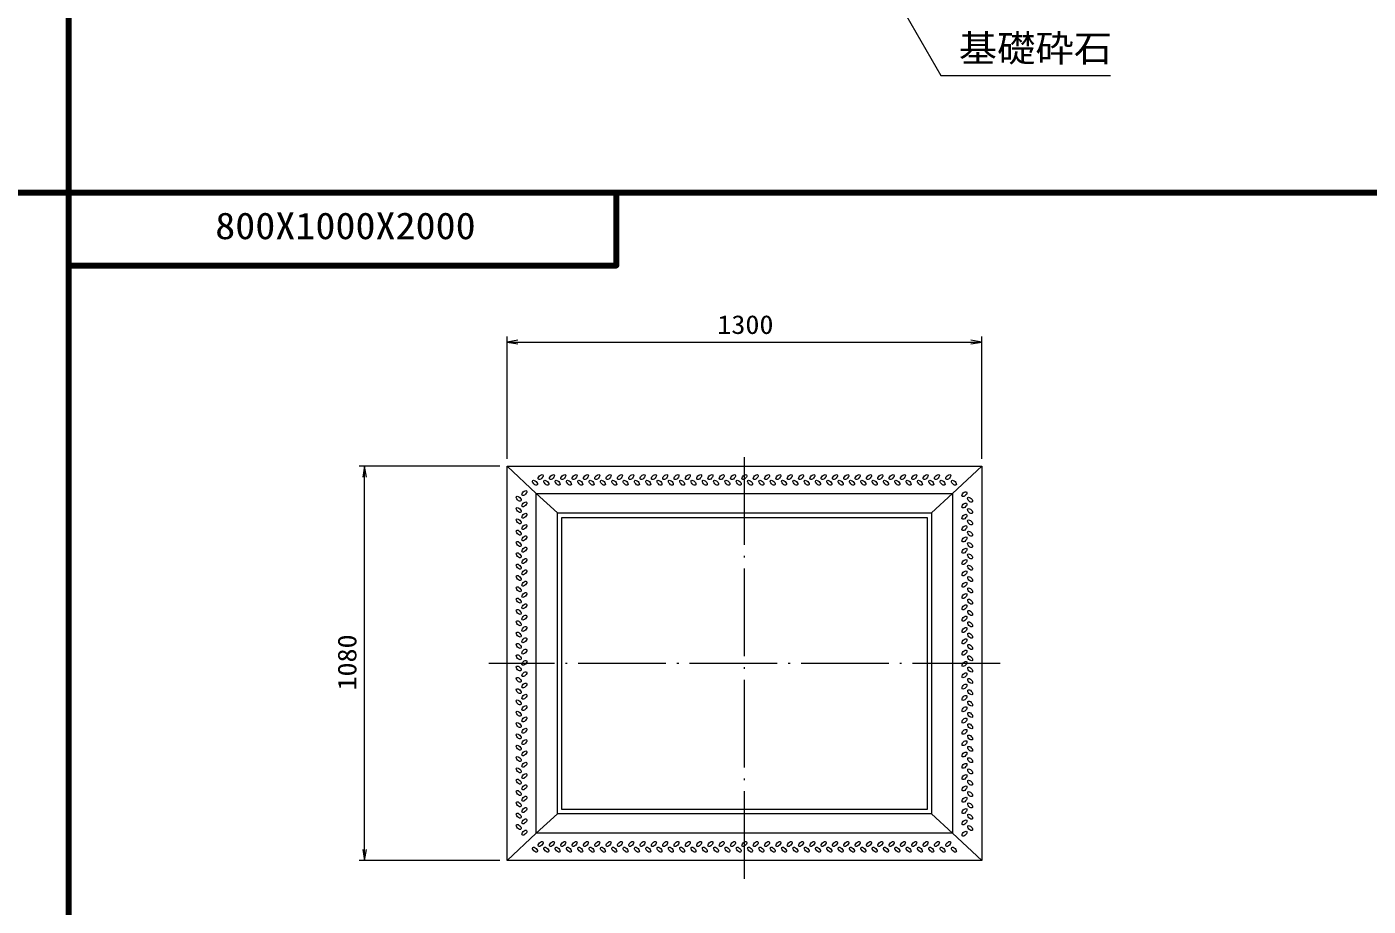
# Model space of a CAD drawing. Units: millimetres, scale not verified. Extents: x -8410 to 41710, y -74801 to 5940.
# Drawn here: x 23095 to 26768, y -65645 to -63236 of the extents above; entities that cross this region are included whole.
import ezdxf
from ezdxf.enums import TextEntityAlignment as Align

# ---------------------------------------------------------------- set-up
doc = ezdxf.new("R2010")
doc.units = ezdxf.units.MM
doc.header["$LTSCALE"] = 20
doc.linetypes.add('LONG_DASHED_DOTTED', pattern=[15.25, 12, -1.5, 0.25, -1.5])
for name, color, linetype, lineweight in [('0-0_グループ[0](0)-D-BMK(0)', 2, 'LONG_DASHED_DOTTED', 13), ('0-1_グループ[0](0)-D-STR(1)', 1, 'Continuous', 13), ('0-2_グループ[0](0)-D-STR-DIM(2)', 7, 'Continuous', 13), ('0-3_グループ[0](0)-D-STR-HTXT(3)', 7, 'Continuous', 13), ('0-5_グループ[0](0)-D-TTL(5)', 2, 'Continuous', 140)]:
    doc.layers.add(name, color=color, linetype=linetype, lineweight=lineweight)
doc.layers.add('0-4_グループ[0](0)-D-STR-TXT(4)', color=7, linetype='Continuous')
doc.layers.add('0-6_グループ[0](0)-D-TTL-TXT(6)', color=7, linetype='Continuous')
doc.styles.add('ＭＳ ゴシック', font='')
doc.styles.get('ＭＳ ゴシック').set_extended_font_data('MS Gothic')

msp = doc.modelspace()

# ---------------------------------------------------------------- linework, layer by layer
at = {"layer": '0-0_グループ[0](0)-D-BMK(0)'}
for p, q in [((25060, -65570), (25060, -64390)), ((25760, -64980), (24360, -64980))]:
    msp.add_line(p, q, dxfattribs=at)
at = {"layer": '0-1_グループ[0](0)-D-STR(1)'}
for p, q in [((24410, -64440), (25710, -64440)), ((24410, -65520), (24410, -64440)), ((25710, -64440), (25710, -65520)), ((24490, -64515), (25630, -64515)), ((24490, -65445), (24490, -64515)), ((25630, -64515), (25630, -65445)), ((24548, -64568), (25572, -64568)), ((24548, -65392), (24548, -64568)), ((24560, -64580), (25560, -64580)), ((24560, -65380), (24560, -64580)), ((25560, -64580), (25560, -65380)), ((25572, -64568), (25572, -65392)), ((25572, -65392), (24548, -65392)), ((25560, -65380), (24560, -65380)), ((25630, -65445), (24490, -65445)), ((25710, -65520), (24410, -65520))]:
    msp.add_line(p, q, dxfattribs=at)
for points in [[(24410, -64440), (24490, -64515), (24548, -64568)], [(25710, -64440), (25630, -64515), (25572, -64568)], [(24410, -65520), (24490, -65445), (24548, -65392)], [(25710, -65520), (25630, -65445), (25572, -65392)]]:
    msp.add_lwpolyline(points, dxfattribs=at)
for centre, major_axis in [((24486.5, -64485.25), (6.01, -6.01)), ((24502, -64469.75), (-6.01, -6.01)), ((24517.5, -64485.25), (6.01, -6.01)), ((24533, -64469.75), (-6.01, -6.01)), ((24548.5, -64485.25), (6.01, -6.01)), ((24564, -64469.75), (-6.01, -6.01)), ((24579.5, -64485.25), (6.01, -6.01)), ((24595, -64469.75), (-6.01, -6.01)), ((24610.5, -64485.25), (6.01, -6.01)), ((24626, -64469.75), (-6.01, -6.01)), ((24641.5, -64485.25), (6.01, -6.01)), ((24657, -64469.75), (-6.01, -6.01)), ((24672.5, -64485.25), (6.01, -6.01)), ((24688, -64469.75), (-6.01, -6.01)), ((24703.5, -64485.25), (6.01, -6.01)), ((24719, -64469.75), (-6.01, -6.01)), ((24734.5, -64485.25), (6.01, -6.01)), ((24750, -64469.75), (-6.01, -6.01)), ((24765.5, -64485.25), (6.01, -6.01)), ((24781, -64469.75), (-6.01, -6.01)), ((24796.5, -64485.25), (6.01, -6.01)), ((24812, -64469.75), (-6.01, -6.01)), ((24827.5, -64485.25), (6.01, -6.01)), ((24843, -64469.75), (-6.01, -6.01)), ((24858.5, -64485.25), (6.01, -6.01)), ((24874, -64469.75), (-6.01, -6.01)), ((24889.5, -64485.25), (6.01, -6.01)), ((24905, -64469.75), (-6.01, -6.01)), ((24920.5, -64485.25), (6.01, -6.01)), ((24936, -64469.75), (-6.01, -6.01)), ((24951.5, -64485.25), (6.01, -6.01)), ((24967, -64469.75), (-6.01, -6.01)), ((24982.5, -64485.25), (6.01, -6.01)), ((24998, -64469.75), (-6.01, -6.01)), ((25013.5, -64485.25), (6.01, -6.01)), ((25029, -64469.75), (-6.01, -6.01)), ((25044.5, -64485.25), (6.01, -6.01)), ((25060, -64469.75), (-6.01, -6.01)), ((25075.5, -64485.25), (6.01, -6.01)), ((25091, -64469.75), (-6.01, -6.01)), ((25106.5, -64485.25), (6.01, -6.01)), ((25122, -64469.75), (-6.01, -6.01)), ((25137.5, -64485.25), (6.01, -6.01)), ((25153, -64469.75), (-6.01, -6.01)), ((25168.5, -64485.25), (6.01, -6.01)), ((25184, -64469.75), (-6.01, -6.01)), ((25199.5, -64485.25), (6.01, -6.01)), ((25215, -64469.75), (-6.01, -6.01)), ((25230.5, -64485.25), (6.01, -6.01)), ((25246, -64469.75), (-6.01, -6.01)), ((25261.5, -64485.25), (6.01, -6.01)), ((25277, -64469.75), (-6.01, -6.01)), ((25292.5, -64485.25), (6.01, -6.01)), ((25308, -64469.75), (-6.01, -6.01)), ((25323.5, -64485.25), (6.01, -6.01)), ((25339, -64469.75), (-6.01, -6.01)), ((25354.5, -64485.25), (6.01, -6.01)), ((25370, -64469.75), (-6.01, -6.01)), ((25385.5, -64485.25), (6.01, -6.01)), ((25401, -64469.75), (-6.01, -6.01)), ((25416.5, -64485.25), (6.01, -6.01)), ((25432, -64469.75), (-6.01, -6.01)), ((25447.5, -64485.25), (6.01, -6.01)), ((25463, -64469.75), (-6.01, -6.01)), ((25478.5, -64485.25), (6.01, -6.01)), ((25494, -64469.75), (-6.01, -6.01)), ((25509.5, -64485.25), (6.01, -6.01)), ((25525, -64469.75), (-6.01, -6.01)), ((25540.5, -64485.25), (6.01, -6.01)), ((25556, -64469.75), (-6.01, -6.01)), ((25571.5, -64485.25), (6.01, -6.01)), ((25587, -64469.75), (-6.01, -6.01)), ((25602.5, -64485.25), (6.01, -6.01)), ((25618, -64469.75), (-6.01, -6.01)), ((25633.5, -64485.25), (6.01, -6.01)), ((24442.03, -64529), (6.01, -6.01)), ((24457.53, -64513.5), (6.01, 6.01)), ((25662.36, -64516.39), (-6.01, -6.01)), ((25677.86, -64531.89), (-6.01, 6.01)), ((24442.03, -64560), (6.01, -6.01)), ((24457.53, -64544.5), (6.01, 6.01)), ((25662.39, -64547.43), (-6.01, -6.01)), ((25677.89, -64562.93), (-6.01, 6.01)), ((24442.03, -64591), (6.01, -6.01)), ((24457.53, -64575.5), (6.01, 6.01)), ((24457.53, -64606.5), (6.01, 6.01)), ((25662.39, -64578.43), (-6.01, -6.01)), ((25677.89, -64593.93), (-6.01, 6.01)), ((24442.03, -64622), (6.01, -6.01)), ((24457.53, -64637.5), (6.01, 6.01)), ((25662.39, -64609.43), (-6.01, -6.01)), ((25662.43, -64640.46), (-6.01, -6.01)), ((25677.89, -64624.93), (-6.01, 6.01)), ((24442.03, -64653), (6.01, -6.01)), ((24457.53, -64668.5), (6.01, 6.01)), ((25662.43, -64671.46), (-6.01, -6.01)), ((25677.93, -64655.96), (-6.01, 6.01)), ((24442.03, -64684), (6.01, -6.01)), ((24442.03, -64715), (6.01, -6.01)), ((24457.53, -64699.5), (6.01, 6.01)), ((25662.43, -64702.46), (-6.01, -6.01)), ((25677.93, -64686.96), (-6.01, 6.01)), ((24442.03, -64746), (6.01, -6.01)), ((24457.53, -64730.5), (6.01, 6.01)), ((25662.47, -64733.5), (-6.01, -6.01)), ((25677.93, -64717.96), (-6.01, 6.01)), ((25677.97, -64749), (-6.01, 6.01)), ((24442.03, -64777), (6.01, -6.01)), ((24457.53, -64761.5), (6.01, 6.01)), ((25662.47, -64764.5), (-6.01, -6.01)), ((25677.97, -64780), (-6.01, 6.01)), ((24442.03, -64808), (6.01, -6.01)), ((24457.53, -64792.5), (6.01, 6.01)), ((24457.53, -64823.5), (6.01, 6.01)), ((25662.47, -64795.5), (-6.01, -6.01)), ((25662.47, -64826.5), (-6.01, -6.01)), ((25677.97, -64811), (-6.01, 6.01)), ((24442.03, -64839), (6.01, -6.01)), ((24457.53, -64854.5), (6.01, 6.01)), ((25662.47, -64857.5), (-6.01, -6.01)), ((25677.97, -64842), (-6.01, 6.01)), ((24442.03, -64870), (6.01, -6.01)), ((24457.53, -64885.5), (6.01, 6.01)), ((25662.47, -64888.5), (-6.01, -6.01)), ((25677.97, -64873), (-6.01, 6.01)), ((24442.03, -64901), (6.01, -6.01)), ((24442.03, -64932), (6.01, -6.01)), ((24457.53, -64916.5), (6.01, 6.01)), ((25662.47, -64919.5), (-6.01, -6.01)), ((25677.97, -64904), (-6.01, 6.01)), ((25677.97, -64935), (-6.01, 6.01)), ((24442.03, -64963), (6.01, -6.01)), ((24457.53, -64947.5), (6.01, 6.01)), ((25662.47, -64950.5), (-6.01, -6.01)), ((25677.97, -64966), (-6.01, 6.01)), ((24442.03, -64994), (6.01, -6.01)), ((24457.53, -64978.5), (6.01, 6.01)), ((24457.53, -65009.5), (6.01, 6.01)), ((25662.47, -64981.5), (-6.01, -6.01)), ((25677.97, -64997), (-6.01, 6.01)), ((24442.03, -65025), (6.01, -6.01)), ((24457.53, -65040.5), (6.01, 6.01)), ((25662.47, -65012.5), (-6.01, -6.01)), ((25662.47, -65043.5), (-6.01, -6.01)), ((25677.97, -65028), (-6.01, 6.01)), ((24442.03, -65056), (6.01, -6.01)), ((24457.53, -65071.5), (6.01, 6.01)), ((25662.47, -65074.5), (-6.01, -6.01)), ((25677.97, -65059), (-6.01, 6.01)), ((24442.03, -65087), (6.01, -6.01)), ((24442.03, -65118), (6.01, -6.01)), ((24457.53, -65102.5), (6.01, 6.01)), ((25662.47, -65105.5), (-6.01, -6.01)), ((25677.97, -65090), (-6.01, 6.01)), ((25677.97, -65121), (-6.01, 6.01)), ((24442.03, -65149), (6.01, -6.01)), ((24457.53, -65133.5), (6.01, 6.01)), ((25662.47, -65136.5), (-6.01, -6.01)), ((25677.97, -65152), (-6.01, 6.01)), ((24442.03, -65180), (6.01, -6.01)), ((24457.53, -65164.5), (6.01, 6.01)), ((25662.47, -65167.5), (-6.01, -6.01)), ((25677.97, -65183), (-6.01, 6.01)), ((24442.03, -65211), (6.01, -6.01)), ((24457.53, -65195.5), (6.01, 6.01)), ((24457.53, -65226.5), (6.01, 6.01)), ((25662.47, -65198.5), (-6.01, -6.01)), ((25662.47, -65229.5), (-6.01, -6.01)), ((25677.97, -65214), (-6.01, 6.01)), ((24442.07, -65242.04), (6.01, -6.01)), ((24457.57, -65257.54), (6.01, 6.01)), ((25662.47, -65260.5), (-6.01, -6.01)), ((25677.97, -65245), (-6.01, 6.01)), ((24442.07, -65273.04), (6.01, -6.01)), ((24442.07, -65304.04), (6.01, -6.01)), ((24457.57, -65288.54), (6.01, 6.01)), ((25662.47, -65291.5), (-6.01, -6.01)), ((25677.97, -65276), (-6.01, 6.01)), ((24442.11, -65335.07), (6.01, -6.01)), ((24457.57, -65319.54), (6.01, 6.01)), ((25662.47, -65322.5), (-6.01, -6.01)), ((25677.97, -65307), (-6.01, 6.01)), ((25677.97, -65338), (-6.01, 6.01)), ((24442.11, -65366.07), (6.01, -6.01)), ((24457.61, -65350.57), (6.01, 6.01)), ((25662.47, -65353.5), (-6.01, -6.01)), ((25677.97, -65369), (-6.01, 6.01)), ((24442.11, -65397.07), (6.01, -6.01)), ((24457.61, -65381.57), (6.01, 6.01)), ((24457.61, -65412.57), (6.01, 6.01)), ((25662.47, -65384.5), (-6.01, -6.01)), ((25677.97, -65400), (-6.01, 6.01)), ((24442.14, -65428.11), (6.01, -6.01)), ((24457.64, -65443.61), (6.01, 6.01)), ((25662.47, -65415.5), (-6.01, -6.01)), ((25662.47, -65446.5), (-6.01, -6.01)), ((25677.97, -65431), (-6.01, 6.01)), ((24502, -65474.75), (-6.01, -6.01)), ((24533, -65474.75), (-6.01, -6.01)), ((24564, -65474.75), (-6.01, -6.01)), ((24595, -65474.75), (-6.01, -6.01)), ((24626, -65474.75), (-6.01, -6.01)), ((24657, -65474.75), (-6.01, -6.01)), ((24688, -65474.75), (-6.01, -6.01)), ((24719, -65474.75), (-6.01, -6.01)), ((24750, -65474.75), (-6.01, -6.01)), ((24781, -65474.75), (-6.01, -6.01)), ((24812, -65474.75), (-6.01, -6.01)), ((24843, -65474.75), (-6.01, -6.01)), ((24874, -65474.75), (-6.01, -6.01)), ((24905, -65474.75), (-6.01, -6.01)), ((24936, -65474.75), (-6.01, -6.01)), ((24967, -65474.75), (-6.01, -6.01)), ((24998, -65474.75), (-6.01, -6.01)), ((25029, -65474.75), (-6.01, -6.01)), ((25060, -65474.75), (-6.01, -6.01)), ((25091, -65474.75), (-6.01, -6.01)), ((25122, -65474.75), (-6.01, -6.01)), ((25153, -65474.75), (-6.01, -6.01)), ((25184, -65474.75), (-6.01, -6.01)), ((25215, -65474.75), (-6.01, -6.01)), ((25246, -65474.75), (-6.01, -6.01)), ((25277, -65474.75), (-6.01, -6.01)), ((25308, -65474.75), (-6.01, -6.01)), ((25339, -65474.75), (-6.01, -6.01)), ((25370, -65474.75), (-6.01, -6.01)), ((25401, -65474.75), (-6.01, -6.01)), ((25432, -65474.75), (-6.01, -6.01)), ((25463, -65474.75), (-6.01, -6.01)), ((25494, -65474.75), (-6.01, -6.01)), ((25525, -65474.75), (-6.01, -6.01)), ((25556, -65474.75), (-6.01, -6.01)), ((25587, -65474.75), (-6.01, -6.01)), ((25618, -65474.75), (-6.01, -6.01)), ((24486.5, -65490.25), (6.01, -6.01)), ((24517.5, -65490.25), (6.01, -6.01)), ((24548.5, -65490.25), (6.01, -6.01)), ((24579.5, -65490.25), (6.01, -6.01)), ((24610.5, -65490.25), (6.01, -6.01)), ((24641.5, -65490.25), (6.01, -6.01)), ((24672.5, -65490.25), (6.01, -6.01)), ((24703.5, -65490.25), (6.01, -6.01)), ((24734.5, -65490.25), (6.01, -6.01)), ((24765.5, -65490.25), (6.01, -6.01)), ((24796.5, -65490.25), (6.01, -6.01)), ((24827.5, -65490.25), (6.01, -6.01)), ((24858.5, -65490.25), (6.01, -6.01)), ((24889.5, -65490.25), (6.01, -6.01)), ((24920.5, -65490.25), (6.01, -6.01)), ((24951.5, -65490.25), (6.01, -6.01)), ((24982.5, -65490.25), (6.01, -6.01)), ((25013.5, -65490.25), (6.01, -6.01)), ((25044.5, -65490.25), (6.01, -6.01)), ((25075.5, -65490.25), (6.01, -6.01)), ((25106.5, -65490.25), (6.01, -6.01)), ((25137.5, -65490.25), (6.01, -6.01)), ((25168.5, -65490.25), (6.01, -6.01)), ((25199.5, -65490.25), (6.01, -6.01)), ((25230.5, -65490.25), (6.01, -6.01)), ((25261.5, -65490.25), (6.01, -6.01)), ((25292.5, -65490.25), (6.01, -6.01)), ((25323.5, -65490.25), (6.01, -6.01)), ((25354.5, -65490.25), (6.01, -6.01)), ((25385.5, -65490.25), (6.01, -6.01)), ((25416.5, -65490.25), (6.01, -6.01)), ((25447.5, -65490.25), (6.01, -6.01)), ((25478.5, -65490.25), (6.01, -6.01)), ((25509.5, -65490.25), (6.01, -6.01)), ((25540.5, -65490.25), (6.01, -6.01)), ((25571.5, -65490.25), (6.01, -6.01)), ((25602.5, -65490.25), (6.01, -6.01)), ((25633.5, -65490.25), (6.01, -6.01))]:
    msp.add_ellipse(centre, major_axis=major_axis, ratio=0.529412, dxfattribs=at)
at = {"layer": '0-2_グループ[0](0)-D-STR-DIM(2)'}
for p, q in [((24410, -64420), (24410, -64085)), ((25710, -64420), (25710, -64085)), ((24410, -64100), (25710, -64100)), ((24390, -64440), (24005, -64440)), ((24020, -65520), (24020, -64440)), ((24390, -65520), (24005, -65520))]:
    msp.add_line(p, q, dxfattribs=at)
for points in [[(24440, -64095), (24410, -64100), (24440, -64105)], [(25680, -64105), (25710, -64100), (25680, -64095)], [(24025, -64470), (24020, -64440), (24015, -64470)], [(24015, -65490), (24020, -65520), (24025, -65490)]]:
    msp.add_lwpolyline(points, dxfattribs=at)
at = {"layer": '0-3_グループ[0](0)-D-STR-HTXT(3)'}
for p, q in [((25145.9, -62586.82), (25598.07, -63370)), ((25598.07, -63370), (26062.26, -63370))]:
    msp.add_line(p, q, dxfattribs=at)
at = {"layer": '0-5_グループ[0](0)-D-TTL(5)'}
for p, q in [((23210, -74801.43), (23210, -47940)), ((8410, -63690), (34310, -63690)), ((8410, -63690), (34310, -63690))]:
    msp.add_line(p, q, dxfattribs=at)
msp.add_lwpolyline([(23210, -63890), (24710, -63890), (24710, -63690)], dxfattribs=at)

# ---------------------------------------------------------------- texts
at = {"layer": '0-2_グループ[0](0)-D-STR-DIM(2)', "style": 'ＭＳ ゴシック', "width": 1.1}
msp.add_text('1300', height=51.32, dxfattribs=at).set_placement((24985.8, -64093), align=Align.BOTTOM_LEFT)
msp.add_text('1080', height=51.32, rotation=90, dxfattribs=at).set_placement((24013, -65054.2), align=Align.BOTTOM_LEFT)
at = {"layer": '0-4_グループ[0](0)-D-STR-TXT(4)', "style": 'ＭＳ ゴシック', "width": 1.05}
msp.add_text('基礎砕石', height=73.31, dxfattribs=at).set_placement((25646.77, -63353.68), align=Align.BOTTOM_LEFT)
at = {"layer": '0-6_グループ[0](0)-D-TTL-TXT(6)', "style": 'ＭＳ ゴシック', "width": 1.1}
msp.add_text('800X1000X2000', height=73.31, dxfattribs=at).set_placement((23611, -63840), align=Align.BOTTOM_LEFT)

doc.saveas('drawing.dxf')
